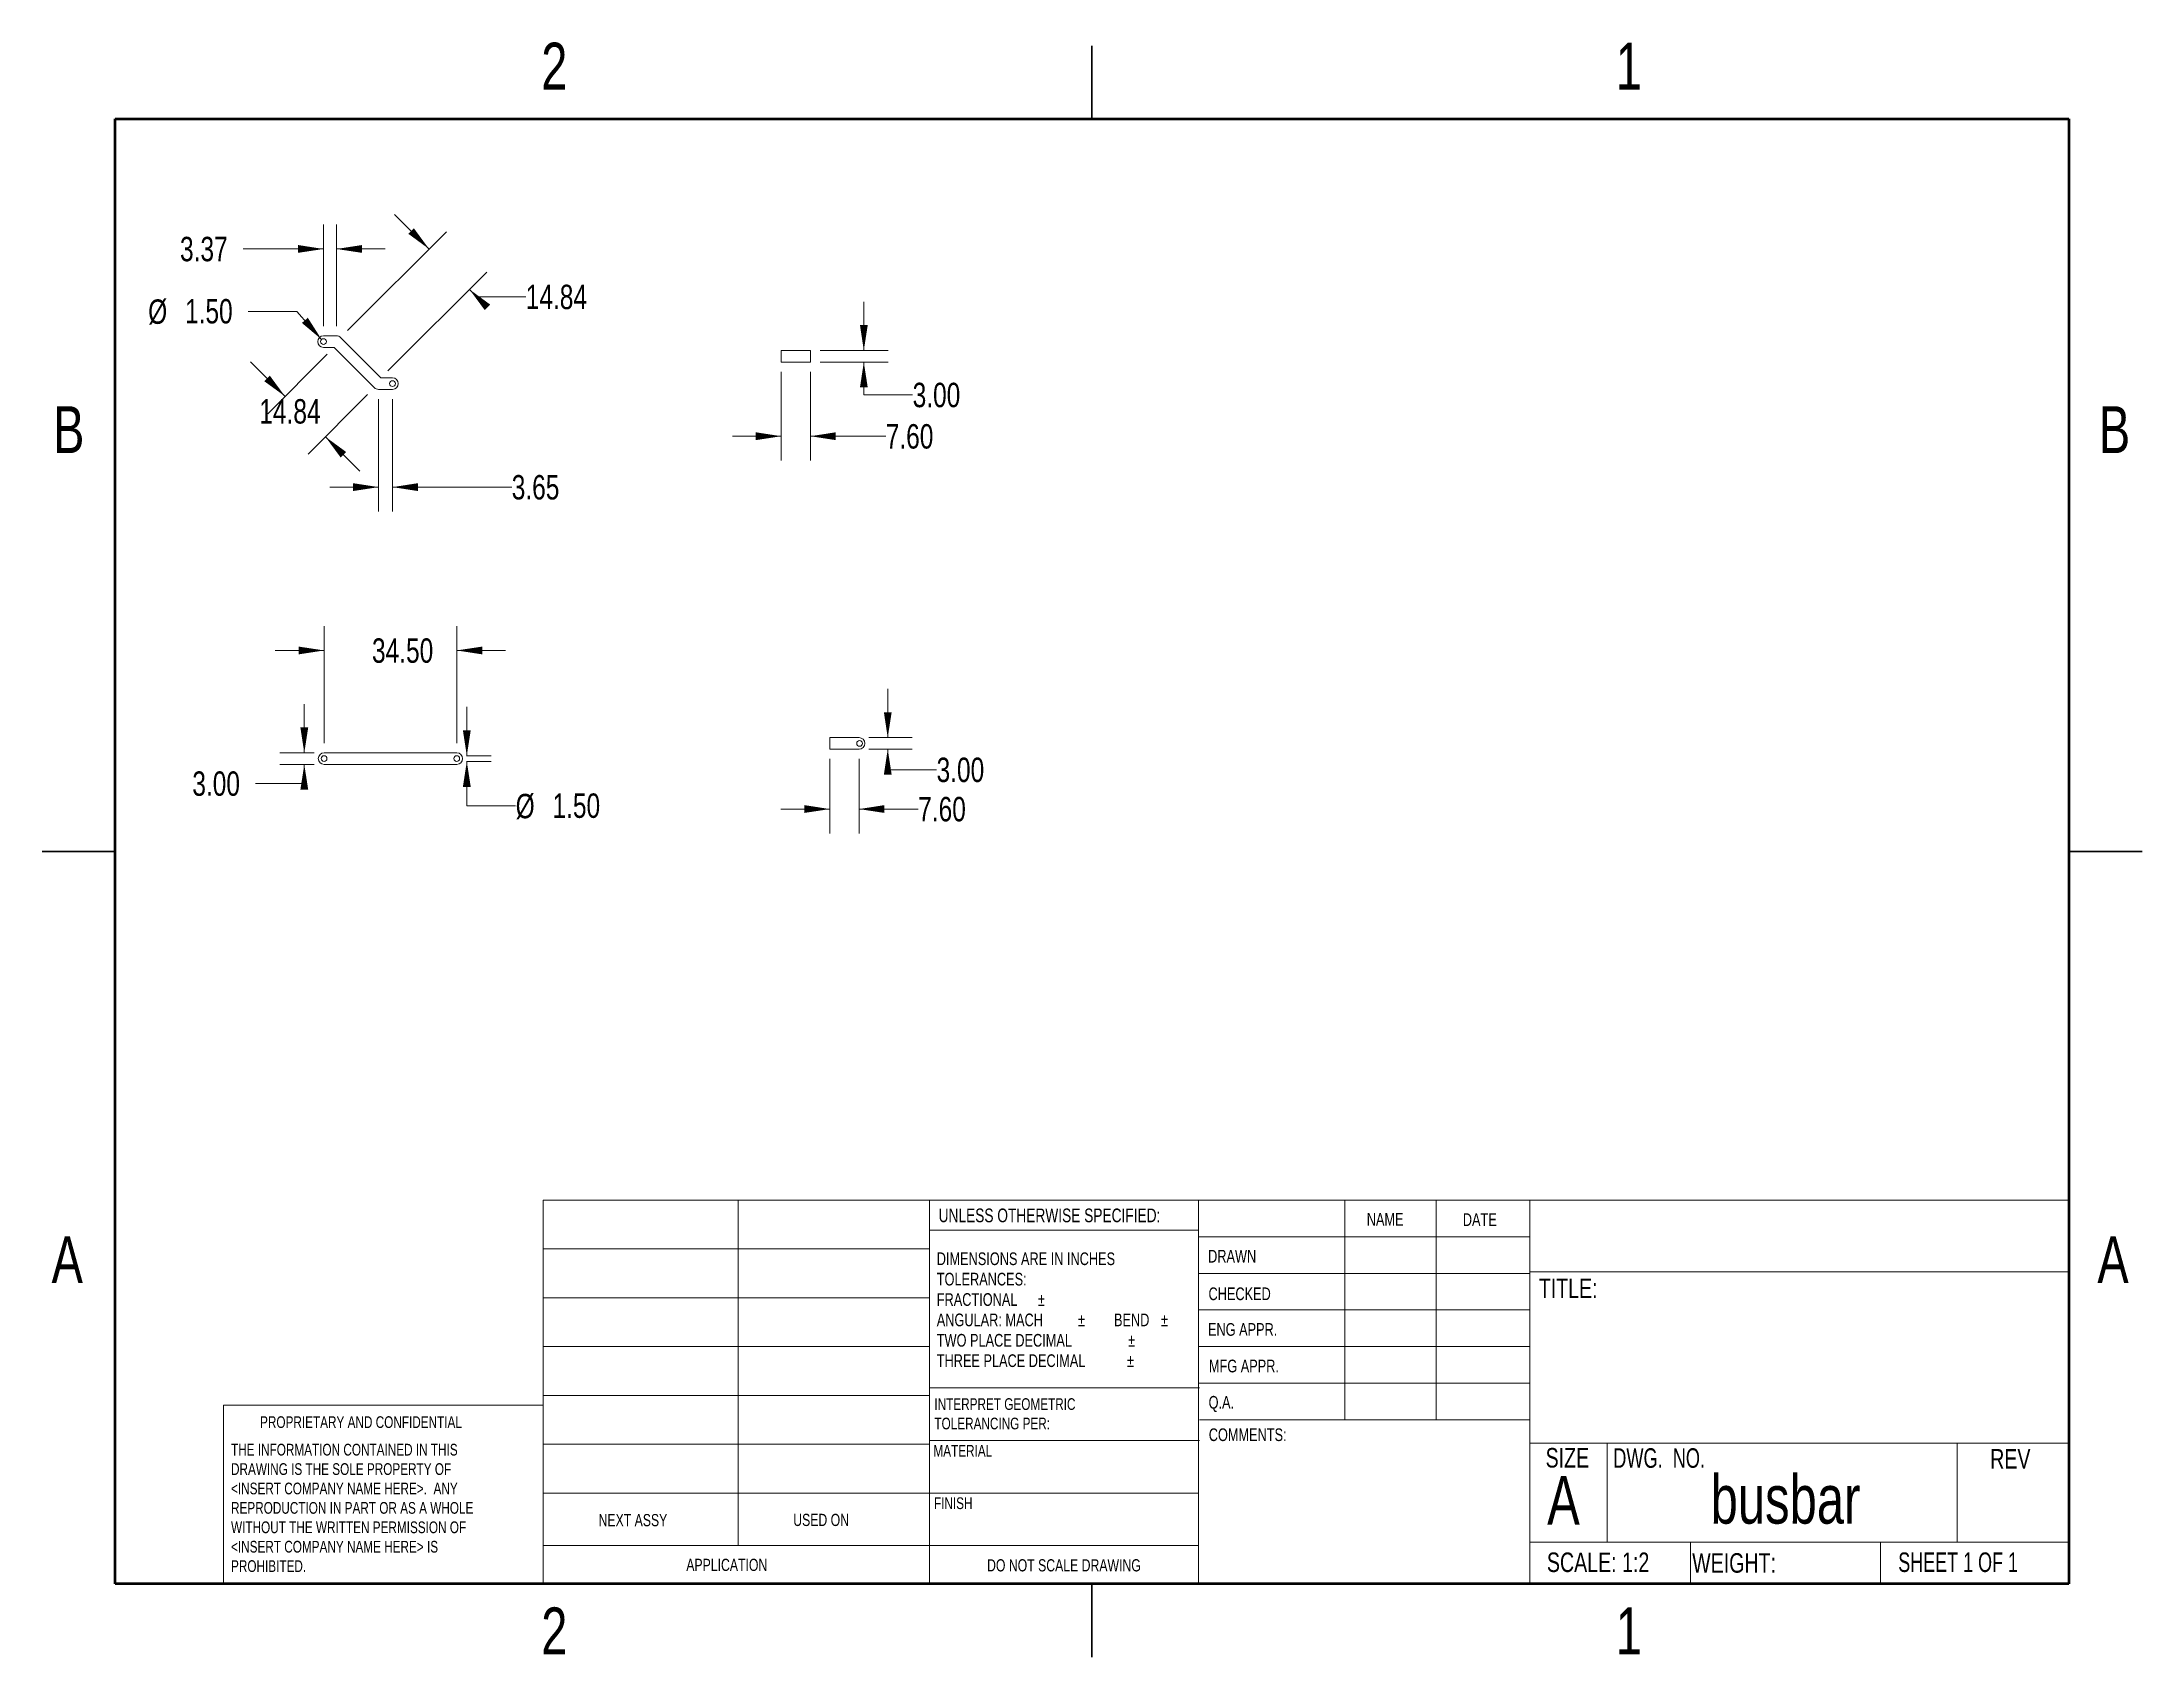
# Model space of a CAD drawing. Header units: millimetres. Extents: x 3 to 276, y 3 to 213.
import ezdxf

# ---------------------------------------------------------------- set-up
doc = ezdxf.new("R2010")
doc.units = ezdxf.units.MM
doc.styles.add('SLDTEXTSTYLE0', font='TXT', dxfattribs={"width": 0.75})
doc.styles.add('SLDTEXTSTYLE1', font='TXT', dxfattribs={"width": 0.6875})
doc.styles.add('SLDTEXTSTYLE2', font='TXT', dxfattribs={"width": 0.694444})
doc.dimstyles.new('SLDDIMSTYLE0', dxfattribs={"dimtxt": 3.175, "dimasz": 3.302, "dimexe": 0, "dimexo": 0.0625, "dimgap": 0.79375, "dimtad": 0, "dimtih": 1, "dimtoh": 1, "dimlfac": 2, "dimrnd": 1e-09, "dimzin": 4, "dimdsep": 46, "dimtxsty": 'SLDTEXTSTYLE0', "dimsah": 1, "dimcen": 0.09, "dimadec": 0, "dimazin": 1, "dimtfac": 1, "dimtmove": 0, "dimatfit": 0, "dimfxl": 0, "dimfrac": 2, "dimtolj": 1, "dimtzin": 12, "dimarcsym": 0})
doc.dimstyles.new('SLDDIMSTYLE1', dxfattribs={"dimtxt": 3.175, "dimasz": 3.302, "dimexe": 0, "dimexo": 0.0625, "dimgap": 0.79375, "dimtad": 0, "dimtih": 1, "dimtoh": 1, "dimlfac": 2, "dimrnd": 1e-09, "dimzin": 4, "dimdsep": 46, "dimtxsty": 'SLDTEXTSTYLE0', "dimsah": 1, "dimcen": 0, "dimadec": 0, "dimazin": 1, "dimtfac": 1, "dimtofl": 0, "dimtmove": 0, "dimatfit": 3, "dimfxl": 0, "dimfrac": 2, "dimtolj": 1, "dimtzin": 12, "dimarcsym": 0})
doc.dimstyles.new('SLDDIMSTYLE2', dxfattribs={"dimtxt": 3.175, "dimasz": 3.302, "dimexe": 0, "dimexo": 0.0625, "dimgap": 0.79375, "dimtad": 0, "dimtih": 1, "dimtoh": 1, "dimlfac": 2, "dimrnd": 1e-09, "dimzin": 12, "dimdsep": 46, "dimtxsty": 'SLDTEXTSTYLE0', "dimsah": 1, "dimcen": 0.09, "dimadec": 0, "dimazin": 3, "dimtfac": 1, "dimtmove": 0, "dimatfit": 0, "dimfxl": 0, "dimfrac": 2, "dimtolj": 1, "dimtzin": 12, "dimarcsym": 0})

# ---------------------------------------------------------------- blocks, each defined once
blk = doc.blocks.new('_D')
at = {"color": 7, "linetype": 'Continuous', "lineweight": 0}
for p, q in [((39.85, 122.03), (39.85, 137.25)), ((57.1, 122.03), (57.1, 137.25)), ((39.85, 134.08), (33.5, 134.08)), ((57.1, 134.08), (63.45, 134.08))]:
    blk.add_line(p, q, dxfattribs=at)
at = {"color": 7, "linetype": 'Continuous', "lineweight": 18}
for points in [[(39.85, 134.08), (36.55, 134.58), (36.55, 133.57)], [(57.1, 134.08), (60.41, 133.57), (60.41, 134.58)]]:
    blk.add_solid(points, dxfattribs=at)
at = {"color": 7, "linetype": 'Continuous', "lineweight": 18, "insert": (46.08, 135.65), "char_height": 3.175, "attachment_point": 1, "style": 'SLDTEXTSTYLE0'}
blk.add_mtext('34.50', dxfattribs=at)
blk = doc.blocks.new('_D_1')
at = {"color": 7, "linetype": 'Continuous', "lineweight": 0}
for p, q in [((37.28, 120.76), (37.28, 127.11)), ((38.58, 120.76), (34.11, 120.76)), ((38.58, 119.26), (34.11, 119.26)), ((37.28, 116.77), (37.28, 119.26)), ((30.93, 116.77), (37.28, 116.77))]:
    blk.add_line(p, q, dxfattribs=at)
at = {"color": 7, "linetype": 'Continuous', "lineweight": 18}
for points in [[(37.28, 120.76), (37.79, 124.07), (36.77, 124.07)], [(37.28, 119.26), (36.77, 115.96), (37.79, 115.96)]]:
    blk.add_solid(points, dxfattribs=at)
at = {"color": 7, "linetype": 'Continuous', "lineweight": 18, "insert": (22.72, 118.35), "char_height": 3.175, "attachment_point": 1, "style": 'SLDTEXTSTYLE0'}
blk.add_mtext('3.00', dxfattribs=at)
blk = doc.blocks.new('_D_2')
at = {"color": 7, "linetype": 'Continuous', "lineweight": 0}
for p, q in [((58.41, 120.39), (58.41, 126.74)), ((58.37, 120.39), (61.58, 120.39)), ((58.37, 119.64), (61.58, 119.64)), ((58.41, 113.89), (58.41, 119.64)), ((64.76, 113.89), (58.41, 113.89))]:
    blk.add_line(p, q, dxfattribs=at)
at = {"color": 7, "linetype": 'Continuous', "lineweight": 18}
for points in [[(58.41, 120.39), (58.92, 123.69), (57.9, 123.69)], [(58.41, 119.64), (57.9, 116.34), (58.92, 116.34)]]:
    blk.add_solid(points, dxfattribs=at)
at = {"color": 7, "linetype": 'Continuous', "lineweight": 18, "char_height": 3.175, "attachment_point": 1, "style": 'SLDTEXTSTYLE0'}
for s, insert in [('%%c', (64.76, 115.43)), ('1.50', (69.55, 115.48))]:
    blk.add_mtext(s, dxfattribs=dict(at, insert=insert))
blk = doc.blocks.new('_D_3')
at = {"color": 7, "linetype": 'Continuous', "lineweight": 0}
for p, q in [((105.61, 119.97), (105.61, 110.28)), ((109.41, 119.97), (109.41, 110.28)), ((105.61, 113.45), (99.26, 113.45)), ((109.41, 113.45), (117.1, 113.45))]:
    blk.add_line(p, q, dxfattribs=at)
at = {"color": 7, "linetype": 'Continuous', "lineweight": 18}
for points in [[(105.61, 113.45), (102.31, 113.96), (102.31, 112.95)], [(109.41, 113.45), (112.71, 112.95), (112.71, 113.96)]]:
    blk.add_solid(points, dxfattribs=at)
at = {"color": 7, "linetype": 'Continuous', "lineweight": 18, "insert": (117.1, 115.03), "char_height": 3.175, "attachment_point": 1, "style": 'SLDTEXTSTYLE0'}
blk.add_mtext('7.60', dxfattribs=at)
blk = doc.blocks.new('_D_4')
at = {"color": 7, "linetype": 'Continuous', "lineweight": 0}
for p, q in [((113.14, 122.74), (113.14, 129.09)), ((110.68, 122.74), (116.32, 122.74)), ((110.68, 121.24), (116.32, 121.24)), ((113.14, 118.57), (113.14, 121.24)), ((119.49, 118.57), (113.14, 118.57))]:
    blk.add_line(p, q, dxfattribs=at)
at = {"color": 7, "linetype": 'Continuous', "lineweight": 18}
for points in [[(113.14, 122.74), (113.65, 126.04), (112.64, 126.04)], [(113.14, 121.24), (112.64, 117.94), (113.65, 117.94)]]:
    blk.add_solid(points, dxfattribs=at)
at = {"color": 7, "linetype": 'Continuous', "lineweight": 18, "insert": (119.49, 120.14), "char_height": 3.175, "attachment_point": 1, "style": 'SLDTEXTSTYLE0'}
blk.add_mtext('3.00', dxfattribs=at)
blk = doc.blocks.new('_D_5')
at = {"color": 7, "linetype": 'Continuous', "lineweight": 0}
for p, q in [((110.03, 173.08), (110.03, 179.43)), ((104.36, 173.08), (113.21, 173.08)), ((104.36, 171.58), (113.21, 171.58)), ((110.03, 167.32), (110.03, 171.58)), ((116.38, 167.32), (110.03, 167.32))]:
    blk.add_line(p, q, dxfattribs=at)
at = {"color": 7, "linetype": 'Continuous', "lineweight": 18}
for points in [[(110.03, 173.08), (110.54, 176.39), (109.53, 176.39)], [(110.03, 171.58), (109.53, 168.28), (110.54, 168.28)]]:
    blk.add_solid(points, dxfattribs=at)
at = {"color": 7, "linetype": 'Continuous', "lineweight": 18, "insert": (116.38, 168.89), "char_height": 3.175, "attachment_point": 1, "style": 'SLDTEXTSTYLE0'}
blk.add_mtext('3.00', dxfattribs=at)
blk = doc.blocks.new('_D_6')
at = {"color": 7, "linetype": 'Continuous', "lineweight": 0}
for p, q in [((99.29, 170.31), (99.29, 158.76)), ((103.09, 170.31), (103.09, 158.76)), ((99.29, 161.94), (92.94, 161.94)), ((103.09, 161.94), (112.88, 161.94))]:
    blk.add_line(p, q, dxfattribs=at)
at = {"color": 7, "linetype": 'Continuous', "lineweight": 18}
for points in [[(99.29, 161.94), (95.99, 162.45), (95.99, 161.43)], [(103.09, 161.94), (106.39, 161.43), (106.39, 162.45)]]:
    blk.add_solid(points, dxfattribs=at)
at = {"color": 7, "linetype": 'Continuous', "lineweight": 18, "insert": (112.88, 163.51), "char_height": 3.175, "attachment_point": 1, "style": 'SLDTEXTSTYLE0'}
blk.add_mtext('7.60', dxfattribs=at)
blk = doc.blocks.new('_D_7')
at = {"color": 7, "linetype": 'Continuous', "lineweight": 0}
for p, q in [((36.33, 178.18), (29.98, 178.18)), ((39.53, 174.52), (36.33, 178.18))]:
    blk.add_line(p, q, dxfattribs=at)
at = {"color": 7, "linetype": 'Continuous', "lineweight": 18}
blk.add_solid([(39.53, 174.52), (37.74, 177.34), (36.97, 176.67)], dxfattribs=at)
at = {"color": 7, "linetype": 'Continuous', "lineweight": 18, "char_height": 3.175, "attachment_point": 1, "style": 'SLDTEXTSTYLE0'}
for s, insert in [('%%c', (16.98, 179.73)), ('1.50', (21.77, 179.78))]:
    blk.add_mtext(s, dxfattribs=dict(at, insert=insert))
blk = doc.blocks.new('_D_8')
at = {"color": 7, "linetype": 'Continuous', "lineweight": 0}
for p, q in [((40.26, 172.59), (32.53, 164.87)), ((34.78, 167.12), (30.29, 171.61)), ((45.5, 167.35), (37.78, 159.62)), ((40.02, 161.87), (44.51, 157.38))]:
    blk.add_line(p, q, dxfattribs=at)
at = {"color": 7, "linetype": 'Continuous', "lineweight": 18}
for points in [[(34.78, 167.12), (32.8, 169.81), (32.08, 169.09)], [(40.02, 161.87), (42, 159.18), (42.72, 159.89)]]:
    blk.add_solid(points, dxfattribs=at)
at = {"color": 7, "linetype": 'Continuous', "lineweight": 18, "insert": (31.43, 166.76), "char_height": 3.175, "attachment_point": 1, "style": 'SLDTEXTSTYLE0'}
blk.add_mtext('14.84', dxfattribs=at)
blk = doc.blocks.new('_D_9')
at = {"color": 7, "linetype": 'Continuous', "lineweight": 0}
for p, q in [((42.89, 175.67), (55.75, 188.53)), ((53.51, 186.28), (49.02, 190.77)), ((48.14, 170.43), (61, 183.28)), ((58.75, 181.04), (59.72, 180.07)), ((59.72, 180.07), (66.07, 180.07))]:
    blk.add_line(p, q, dxfattribs=at)
at = {"color": 7, "linetype": 'Continuous', "lineweight": 18}
for points in [[(53.51, 186.28), (51.53, 188.98), (50.81, 188.26)], [(58.75, 181.04), (60.73, 178.35), (61.45, 179.06)]]:
    blk.add_solid(points, dxfattribs=at)
at = {"color": 7, "linetype": 'Continuous', "lineweight": 18, "insert": (66.07, 181.64), "char_height": 3.175, "attachment_point": 1, "style": 'SLDTEXTSTYLE0'}
blk.add_mtext('14.84', dxfattribs=at)
blk = doc.blocks.new('_D_10')
at = {"color": 7, "linetype": 'Continuous', "lineweight": 0}
for p, q in [((46.93, 166.76), (46.93, 152.14)), ((48.75, 166.76), (48.75, 152.14)), ((46.93, 155.32), (40.58, 155.32)), ((48.75, 155.32), (64.25, 155.32))]:
    blk.add_line(p, q, dxfattribs=at)
at = {"color": 7, "linetype": 'Continuous', "lineweight": 18}
for points in [[(46.93, 155.32), (43.63, 155.83), (43.63, 154.81)], [(48.75, 155.32), (52.06, 154.81), (52.06, 155.83)]]:
    blk.add_solid(points, dxfattribs=at)
at = {"color": 7, "linetype": 'Continuous', "lineweight": 18, "insert": (64.25, 156.89), "char_height": 3.175, "attachment_point": 1, "style": 'SLDTEXTSTYLE0'}
blk.add_mtext('3.65', dxfattribs=at)
blk = doc.blocks.new('_D_11')
at = {"color": 7, "linetype": 'Continuous', "lineweight": 0}
for p, q in [((39.78, 176.26), (39.78, 189.47)), ((41.46, 176.26), (41.46, 189.47)), ((39.78, 186.29), (29.34, 186.29)), ((41.46, 186.29), (47.81, 186.29))]:
    blk.add_line(p, q, dxfattribs=at)
at = {"color": 7, "linetype": 'Continuous', "lineweight": 18}
for points in [[(39.78, 186.29), (36.48, 186.8), (36.48, 185.79)], [(41.46, 186.29), (44.77, 185.79), (44.77, 186.8)]]:
    blk.add_solid(points, dxfattribs=at)
at = {"color": 7, "linetype": 'Continuous', "lineweight": 18, "insert": (21.12, 187.87), "char_height": 3.175, "attachment_point": 1, "style": 'SLDTEXTSTYLE0'}
blk.add_mtext('3.37', dxfattribs=at)

msp = doc.modelspace()

# ---------------------------------------------------------------- linework, layer by layer
at = {"color": 7, "linetype": 'Continuous', "lineweight": 25}
for p, q in [((139.7, 212.725), (139.7, 203.2)), ((139.7, 203.2), (139.7, 212.725)), ((3.175, 107.95), (12.7, 107.95)), ((12.7, 107.95), (3.175, 107.95)), ((276.225, 107.95), (266.7, 107.95)), ((266.7, 107.95), (276.225, 107.95)), ((139.7, 3.175), (139.7, 12.7)), ((139.7, 12.7), (139.7, 3.175))]:
    msp.add_line(p, q, dxfattribs=at)
at = {"color": 7, "linetype": 'Continuous', "lineweight": 50}
for p, q in [((12.7, 12.7), (12.7, 203.2)), ((12.7, 203.2), (266.7, 203.2)), ((266.7, 203.2), (266.7, 12.7)), ((266.7, 12.7), (12.7, 12.7))]:
    msp.add_line(p, q, dxfattribs=at)
at = {"color": 7, "linetype": 'Continuous', "lineweight": 18}
for p, q in [((39.779, 174.9926), (41.464, 174.9926)), ((41.9943, 174.7729), (47.2397, 169.5275)), ((39.779, 173.4926), (41.1533, 173.4926)), ((41.1533, 173.4926), (46.3987, 168.2472)), ((99.2885, 173.0831), (103.0885, 173.0831)), ((99.2885, 173.0831), (99.2885, 171.5831)), ((103.0885, 173.0831), (103.0885, 171.5831)), ((47.2397, 169.5275), (48.754, 169.5275)), ((99.2885, 171.5831), (103.0885, 171.5831)), ((46.929, 168.0275), (48.754, 168.0275)), ((39.8536, 120.7642), (57.1036, 120.7642)), ((105.612, 122.7389), (109.412, 122.7389)), ((105.612, 122.7389), (105.612, 121.2389)), ((105.612, 121.2389), (109.412, 121.2389)), ((39.8536, 119.2642), (57.1036, 119.2642)), ((68.3541, 62.5944), (266.7, 62.5944)), ((68.3541, 12.7), (68.3541, 62.5944)), ((93.7028, 62.5944), (93.7028, 17.6854)), ((118.5737, 12.7), (118.5737, 62.5944)), ((153.5481, 62.5944), (153.5481, 12.7)), ((172.5601, 62.5944), (172.5601, 34.0194)), ((184.4607, 62.5944), (184.4607, 34.0194)), ((196.6285, 62.5944), (196.6285, 12.7)), ((153.5481, 58.6742), (118.5737, 58.6742)), ((153.5481, 57.8319), (196.6285, 57.8319)), ((68.3541, 56.2444), (118.5737, 56.2444)), ((153.5481, 53.0694), (196.6285, 53.0694)), ((196.6285, 53.2688), (266.7, 53.2688)), ((68.3541, 49.8944), (118.5737, 49.8944)), ((153.5481, 48.3069), (196.6285, 48.3069)), ((68.3541, 43.5444), (118.5737, 43.5444)), ((196.6285, 43.5444), (153.5481, 43.5444)), ((196.6285, 38.7819), (153.5481, 38.7819)), ((26.769, 12.7), (26.769, 35.9244)), ((68.3541, 35.9244), (26.769, 35.9244)), ((68.3541, 37.1944), (118.5737, 37.1944)), ((118.5737, 38.1946), (153.6626, 38.1946)), ((196.6285, 34.0194), (153.6626, 34.0194)), ((68.3541, 30.8444), (118.5737, 30.8444)), ((118.5737, 31.3366), (153.6626, 31.3366)), ((196.6285, 30.9845), (266.7, 30.9845)), ((206.6753, 30.9845), (206.6753, 18.1073)), ((252.1728, 30.9845), (252.1728, 18.1073)), ((68.3541, 24.4944), (118.5737, 24.4944)), ((118.5737, 24.4786), (153.5481, 24.4786)), ((68.3541, 17.6854), (153.5481, 17.6854)), ((196.6285, 18.1073), (266.7, 18.1073)), ((217.5362, 18.1073), (217.5362, 12.7)), ((242.2227, 18.1073), (242.2227, 12.7))]:
    msp.add_line(p, q, dxfattribs=at)
for centre in [(39.779, 174.2426), (48.754, 168.7775), (39.8536, 120.0142), (57.1036, 120.0142), (109.477, 121.9889)]:
    msp.add_circle(centre, 0.375, dxfattribs=at)
for centre, start, end in [((39.779, 174.2426), 90, 270), ((41.464, 174.2426), 45, 90), ((41.464, 174.2426), 45, 90), ((48.754, 168.7775), 270, 90), ((46.929, 168.7775), 225, 270), ((46.929, 168.7775), 225, 270), ((39.8536, 120.0142), 90, 270), ((57.1036, 120.0142), 270, 90), ((109.412, 121.9889), 270, 90)]:
    msp.add_arc(centre, 0.75, start, end, dxfattribs=at)

# ---------------------------------------------------------------- texts
at = {"color": 7, "linetype": 'Continuous', "lineweight": 0}
for s, insert, char_height, attachment_point, style in [('2', (69.7886, 213.1179), 6.096, 2, 'SLDTEXTSTYLE0'), ('1', (209.4886, 213.1179), 6.096, 2, 'SLDTEXTSTYLE0'), ('B', (6.6534, 165.8429), 6.096, 2, 'SLDTEXTSTYLE0'), ('B', (272.6534, 165.8429), 6.096, 2, 'SLDTEXTSTYLE0'), ('UNLESS OTHERWISE SPECIFIED:', (119.758, 61.499), 1.778, 1, 'SLDTEXTSTYLE0'), ('NAME', (175.4238, 60.923), 1.651, 1, 'SLDTEXTSTYLE0'), ('DATE', (187.9149, 60.8789), 1.651, 1, 'SLDTEXTSTYLE0'), ('A', (6.4566, 57.8929), 6.096, 2, 'SLDTEXTSTYLE0'), ('A', (272.4566, 57.8929), 6.096, 2, 'SLDTEXTSTYLE0'), ('DIMENSIONS ARE IN INCHES', (119.5173, 55.7945), 1.651, 1, 'SLDTEXTSTYLE0'), ('DRAWN', (154.7966, 56.1227), 1.651, 1, 'SLDTEXTSTYLE0'), ('TOLERANCES:', (119.5173, 53.1435), 1.651, 1, 'SLDTEXTSTYLE0'), ('TITLE:', (197.7934, 52.393), 2.54, 1, 'SLDTEXTSTYLE0'), ('FRACTIONAL', (119.5173, 50.4925), 1.651, 1, 'SLDTEXTSTYLE0'), ('%%p', (132.664, 50.4925), 1.651, 1, 'SLDTEXTSTYLE0'), ('CHECKED', (154.8507, 51.2368), 1.651, 1, 'SLDTEXTSTYLE0'), ('ANGULAR: MACH', (119.5173, 47.8415), 1.651, 1, 'SLDTEXTSTYLE0'), ('%%p', (137.891, 47.8415), 1.651, 1, 'SLDTEXTSTYLE0'), ('BEND', (142.5592, 47.8415), 1.651, 1, 'SLDTEXTSTYLE0'), ('%%p', (148.6725, 47.8415), 1.651, 1, 'SLDTEXTSTYLE0'), ('ENG APPR.', (154.7772, 46.6008), 1.651, 1, 'SLDTEXTSTYLE0'), ('TWO PLACE DECIMAL', (119.5173, 45.1905), 1.651, 1, 'SLDTEXTSTYLE0'), ('%%p', (144.395, 45.1905), 1.651, 1, 'SLDTEXTSTYLE0'), ('THREE PLACE DECIMAL', (119.5173, 42.5395), 1.651, 1, 'SLDTEXTSTYLE0'), ('%%p', (144.252, 42.5395), 1.651, 1, 'SLDTEXTSTYLE0'), ('MFG APPR.', (154.9029, 41.8455), 1.651, 1, 'SLDTEXTSTYLE0'), ('INTERPRET GEOMETRIC', (119.2089, 36.8281), 1.524, 1, 'SLDTEXTSTYLE0'), ('Q.A.', (154.8616, 37.123), 1.651, 1, 'SLDTEXTSTYLE0'), ('PROPRIETARY AND CONFIDENTIAL', (31.5296, 34.4829), 1.524, 1, 'SLDTEXTSTYLE0'), ('TOLERANCING PER:', (119.2089, 34.3041), 1.524, 1, 'SLDTEXTSTYLE0'), ('COMMENTS:', (154.8838, 32.9087), 1.651, 1, 'SLDTEXTSTYLE0'), ('THE INFORMATION CONTAINED IN THIS', (27.7544, 30.9022), 1.524, 1, 'SLDTEXTSTYLE0'), ('MATERIAL', (119.0802, 30.753), 1.524, 1, 'SLDTEXTSTYLE0'), ('SIZE', (198.6796, 30.358), 2.54, 1, 'SLDTEXTSTYLE0'), ('DWG.  NO.', (207.4807, 30.3225), 2.54, 1, 'SLDTEXTSTYLE2'), ('REV', (256.4849, 30.2233), 2.54, 1, 'SLDTEXTSTYLE0'), ('DRAWING IS THE SOLE PROPERTY OF', (27.7544, 28.3782), 1.524, 1, 'SLDTEXTSTYLE0'), ('<INSERT COMPANY NAME HERE>.  ANY', (27.7544, 25.8542), 1.524, 1, 'SLDTEXTSTYLE0'), ('A', (198.88, 26.7244), 6.35, 1, 'SLDTEXTSTYLE0'), ('busbar', (229.8701, 26.8729), 6.35, 2, 'SLDTEXTSTYLE0'), ('REPRODUCTION IN PART OR AS A WHOLE', (27.7544, 23.3302), 1.524, 1, 'SLDTEXTSTYLE0'), ('FINISH', (119.1497, 23.9382), 1.524, 1, 'SLDTEXTSTYLE0'), ('WITHOUT THE WRITTEN PERMISSION OF', (27.7544, 20.8062), 1.524, 1, 'SLDTEXTSTYLE0'), ('NEXT ASSY', (75.5415, 21.7713), 1.5875, 1, 'SLDTEXTSTYLE0'), ('USED ON', (100.8541, 21.7976), 1.5875, 1, 'SLDTEXTSTYLE0'), ('<INSERT COMPANY NAME HERE> IS', (27.7544, 18.2822), 1.524, 1, 'SLDTEXTSTYLE0'), ('SCALE: 1:2', (198.8486, 16.7647), 2.54, 1, 'SLDTEXTSTYLE0'), ('WEIGHT:', (217.74, 16.6777), 2.54, 1, 'SLDTEXTSTYLE0'), ('SHEET 1 OF 1', (244.5309, 16.7729), 2.54, 1, 'SLDTEXTSTYLE1'), ('PROHIBITED.', (27.7544, 15.7582), 1.524, 1, 'SLDTEXTSTYLE0'), ('APPLICATION', (86.9496, 15.9496), 1.5875, 1, 'SLDTEXTSTYLE0'), ('DO NOT SCALE DRAWING', (136.0537, 15.8946), 1.5875, 2, 'SLDTEXTSTYLE0'), ('2', (69.7886, 9.6179), 6.096, 2, 'SLDTEXTSTYLE0'), ('1', (209.4886, 9.6179), 6.096, 2, 'SLDTEXTSTYLE0')]:
    msp.add_mtext(s, dxfattribs=dict(at, insert=insert, char_height=char_height, attachment_point=attachment_point, style=style))

# ---------------------------------------------------------------- dimensions: what is measured, and where the dimension line sits
at = {"color": 7, "linetype": 'Continuous', "lineweight": 18}
for base, p1, p2, dimstyle, picture, middle in [((41.464, 186.2939), (39.779, 174.9926), (41.464, 174.9926), 'SLDDIMSTYLE2', '_D_11', (25.23, 186.2939)), ((103.0885, 161.9382), (99.2885, 171.5831), (103.0885, 171.5831), 'SLDDIMSTYLE0', '_D_6', (116.9899, 161.9382)), ((48.754, 155.3172), (46.929, 168.0275), (48.754, 168.0275), 'SLDDIMSTYLE2', '_D_10', (68.3558, 155.3172)), ((57.1036, 134.0757), (39.8536, 120.7642), (57.1036, 120.7642), 'SLDDIMSTYLE0', '_D', (51.3536, 134.0757)), ((109.412, 113.454), (105.612, 121.2389), (109.412, 121.2389), 'SLDDIMSTYLE0', '_D_3', (121.2103, 113.454))]:
    dim = msp.add_linear_dim(base=base, p1=p1, p2=p2, dimstyle=dimstyle, dxfattribs=at)
    dim.commit()
    dim.dimension.update_dxf_attribs({"geometry": picture, "text_midpoint": middle, "dimtype": 160})
for base, p1, p2, angle, dimstyle, picture, middle in [((58.7516, 181.0394), (41.9943, 174.7729), (47.2397, 169.5275), 315, 'SLDDIMSTYLE2', '_D_9', (59.7205, 180.0705)), ((110.0341, 171.5831), (103.0885, 173.0831), (103.0885, 171.5831), 90, 'SLDDIMSTYLE0', '_D_5', (110.0341, 167.3217)), ((40.0212, 161.8697), (41.1533, 173.4926), (46.3987, 168.2472), 315, 'SLDDIMSTYLE2', '_D_8', (36.7037, 165.1871)), ((113.1449, 121.2389), (109.412, 122.7389), (109.412, 121.2389), 90, 'SLDDIMSTYLE0', '_D_4', (113.1449, 118.5651)), ((37.2802, 119.2642), (39.8536, 120.7642), (39.8536, 119.2642), 90, 'SLDDIMSTYLE0', '_D_1', (37.2802, 116.774))]:
    dim = msp.add_linear_dim(base=base, p1=p1, p2=p2, angle=angle, dimstyle=dimstyle, dxfattribs=at)
    dim.commit()
    dim.dimension.update_dxf_attribs({"geometry": picture, "text_midpoint": middle, "dimtype": 160})
dim = msp.add_diameter_dim_2p(p1=(40.026, 173.9604), p2=(39.532, 174.5247), dimstyle='SLDDIMSTYLE1', dxfattribs=at)
dim.commit()
dim.dimension.update_dxf_attribs({"geometry": '_D_7', "text_midpoint": (23.4841, 178.1782), "dimtype": 163})
dim = msp.add_linear_dim(base=(58.4082, 120.3892), p1=(57.1036, 119.6392), p2=(57.1036, 120.3892), angle=90, text='%%c<>', dimstyle='SLDDIMSTYLE0', dxfattribs=at)
dim.commit()
dim.dimension.update_dxf_attribs({"geometry": '_D_2', "text_midpoint": (58.4082, 113.8858), "dimtype": 160})

doc.saveas('drawing.dxf')
